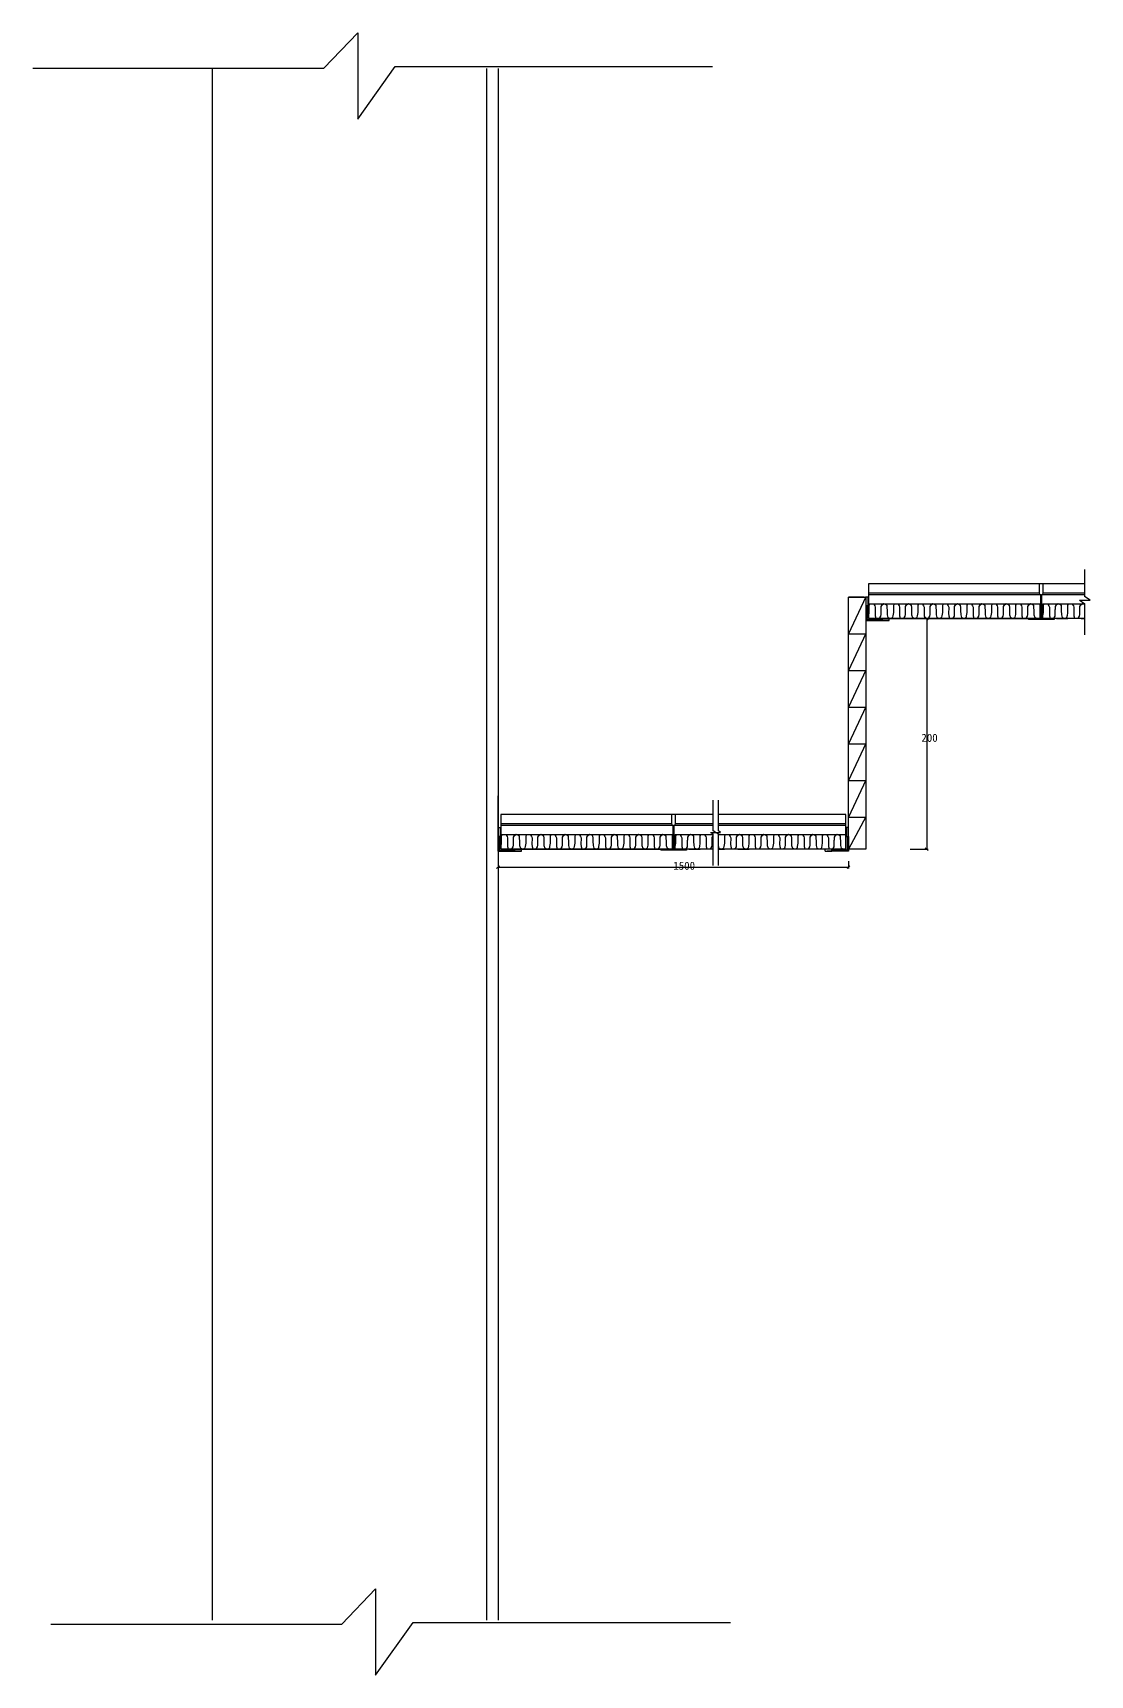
# Model space of a CAD drawing. Header units: metres. Extents: x 2161 to 8647, y 1356 to 2951.
# Drawn here: x 4078 to 5003, y 1514 to 2951 of the extents above; entities that cross this region are included whole.
import ezdxf

# ---------------------------------------------------------------- set-up
doc = ezdxf.new("R2010")
doc.units = ezdxf.units.M

# ---------------------------------------------------------------- blocks, each defined once
blk = doc.blocks.new('_ArchTick')
at = {"color": 0, "linetype": 'ByBlock'}
blk.add_lwpolyline([(-0.5, -0.5), (0.5, 0.5)], dxfattribs=at)

msp = doc.modelspace()

# ---------------------------------------------------------------- linework, layer by layer
for p, q in [((4333.05, 2919.81), (4362.62, 2950.59)), ((4362.62, 2950.59), (4362.62, 2875.09)), ((4078.47, 2919.81), (4333.05, 2919.81)), ((4235.41, 2919.49), (4235.41, 1562.12)), ((4362.62, 2875.09), (4395.47, 2921.05)), ((4395.47, 2921.05), (4673.04, 2921.05)), ((4475.41, 2919.49), (4475.41, 1562.12)), ((4485.41, 2919.49), (4485.41, 1562.12)), ((4998.45, 2481.23), (4998.45, 2457.6)), ((4807.02, 2457.11), (4792.02, 2424.95)), ((4792.02, 2236.84), (4792.02, 2457.02)), ((4805.72, 2457.02), (4792.02, 2457.02)), ((4792.02, 2457.02), (4807.02, 2457.02)), ((4807.02, 2457.11), (4808.79, 2457.11)), ((4807.02, 2457.02), (4807.02, 2236.55)), ((4808.79, 2457.11), (4808.79, 2449.43)), ((4998.45, 2468.55), (4809.58, 2468.55)), ((4809.58, 2468.55), (4809.58, 2438.32)), ((4958.88, 2460.35), (4809.58, 2460.35)), ((4809.58, 2459.28), (4959.98, 2459.28)), ((4958.88, 2468.55), (4958.88, 2460.22)), ((4958.88, 2460.22), (4960.63, 2458.68)), ((4960.32, 2438.32), (4960.32, 2458.95)), ((4960.63, 2458.68), (4962.37, 2460.23)), ((4960.98, 2438.32), (4960.98, 2458.99)), ((4961.35, 2459.28), (4998.45, 2459.28)), ((4962.37, 2460.23), (4962.37, 2468.55)), ((4998.45, 2460.35), (4962.37, 2460.35)), ((5003.37, 2454.43), (4998.45, 2457.6)), ((4808.79, 2449.43), (4807.02, 2449.43)), ((4807.91, 2449.43), (4807.91, 2437.37)), ((4809.66, 2440.64), (4810.17, 2443.43)), ((4810.17, 2450.05), (4810.89, 2451.09)), ((4810.17, 2443.43), (4810.17, 2450.05)), ((4810.89, 2451.09), (4812.51, 2451.15)), ((4812.51, 2451.15), (4814, 2450.89)), ((4814, 2450.89), (4814.91, 2449.46)), ((4814.91, 2449.46), (4815.37, 2448.1)), ((4815.37, 2446.29), (4815.3, 2444.47)), ((4815.3, 2444.47), (4815.3, 2442.59)), ((4815.3, 2442.59), (4815.37, 2440.58)), ((4815.37, 2448.1), (4815.37, 2446.29)), ((4820.5, 2445.77), (4820.56, 2446.87)), ((4820.5, 2444.08), (4820.5, 2445.77)), ((4820.5, 2443.11), (4820.5, 2444.08)), ((4820.5, 2441.68), (4820.5, 2443.11)), ((4820.56, 2448.88), (4821.4, 2450.24)), ((4820.56, 2448.23), (4820.56, 2448.88)), ((4820.56, 2446.87), (4820.56, 2448.23)), ((4821.4, 2450.24), (4822.25, 2450.96)), ((4822.25, 2450.96), (4822.96, 2451.28)), ((4822.96, 2451.28), (4824.07, 2451.09)), ((4824.07, 2451.09), (4825.49, 2450.05)), ((4825.49, 2450.05), (4825.62, 2447.78)), ((4825.62, 2447.78), (4825.75, 2445.25)), ((4825.75, 2445.25), (4825.82, 2441.42)), ((4831.02, 2440.64), (4831.54, 2443.43)), ((4831.54, 2450.05), (4832.26, 2451.09)), ((4831.54, 2443.43), (4831.54, 2450.05)), ((4832.26, 2451.09), (4833.88, 2451.15)), ((4833.88, 2451.15), (4835.37, 2450.89)), ((4835.37, 2450.89), (4836.28, 2449.46)), ((4836.28, 2449.46), (4836.73, 2448.1)), ((4836.73, 2446.29), (4836.67, 2444.47)), ((4836.67, 2444.47), (4836.67, 2442.59)), ((4836.67, 2442.59), (4836.73, 2440.58)), ((4836.73, 2448.1), (4836.73, 2446.29)), ((4841.86, 2445.77), (4841.93, 2446.87)), ((4841.86, 2444.08), (4841.86, 2445.77)), ((4841.86, 2443.11), (4841.86, 2444.08)), ((4841.86, 2441.68), (4841.86, 2443.11)), ((4841.93, 2448.88), (4842.77, 2450.24)), ((4841.93, 2448.23), (4841.93, 2448.88)), ((4841.93, 2446.87), (4841.93, 2448.23)), ((4842.77, 2450.24), (4843.62, 2450.96)), ((4843.62, 2450.96), (4844.33, 2451.28)), ((4844.33, 2451.28), (4845.43, 2451.09)), ((4845.43, 2451.09), (4846.86, 2450.05)), ((4846.86, 2450.05), (4846.99, 2447.78)), ((4846.99, 2447.78), (4847.12, 2445.25)), ((4847.12, 2445.25), (4847.19, 2441.42)), ((4852.45, 2440.64), (4852.97, 2443.43)), ((4852.97, 2450.05), (4853.68, 2451.09)), ((4852.97, 2443.43), (4852.97, 2450.05)), ((4853.68, 2451.09), (4855.3, 2451.15)), ((4855.3, 2451.15), (4856.8, 2450.89)), ((4856.8, 2450.89), (4857.7, 2449.46)), ((4857.7, 2449.46), (4858.16, 2448.1)), ((4858.16, 2446.29), (4858.09, 2444.47)), ((4858.09, 2444.47), (4858.09, 2442.59)), ((4858.09, 2442.59), (4858.16, 2440.58)), ((4858.16, 2448.1), (4858.16, 2446.29)), ((4863.29, 2445.77), (4863.35, 2446.87)), ((4863.29, 2444.08), (4863.29, 2445.77)), ((4863.29, 2443.11), (4863.29, 2444.08)), ((4863.29, 2441.68), (4863.29, 2443.11)), ((4863.35, 2448.88), (4864.2, 2450.24)), ((4863.35, 2448.23), (4863.35, 2448.88)), ((4863.35, 2446.87), (4863.35, 2448.23)), ((4864.2, 2450.24), (4865.04, 2450.96)), ((4865.04, 2450.96), (4865.75, 2451.28)), ((4865.75, 2451.28), (4866.86, 2451.09)), ((4866.86, 2451.09), (4868.29, 2450.05)), ((4868.29, 2450.05), (4868.42, 2447.78)), ((4868.42, 2447.78), (4868.55, 2445.25)), ((4868.55, 2445.25), (4868.61, 2441.42)), ((4873.93, 2440.64), (4874.45, 2443.43)), ((4874.45, 2450.05), (4875.17, 2451.09)), ((4874.45, 2443.43), (4874.45, 2450.05)), ((4875.17, 2451.09), (4876.79, 2451.15)), ((4876.79, 2451.15), (4878.28, 2450.89)), ((4878.28, 2450.89), (4879.19, 2449.46)), ((4879.19, 2449.46), (4879.65, 2448.1)), ((4879.65, 2446.29), (4879.58, 2444.47)), ((4879.58, 2444.47), (4879.58, 2442.59)), ((4879.58, 2442.59), (4879.65, 2440.58)), ((4879.65, 2448.1), (4879.65, 2446.29)), ((4884.77, 2445.77), (4884.84, 2446.87)), ((4884.77, 2444.08), (4884.77, 2445.77)), ((4884.77, 2443.11), (4884.77, 2444.08)), ((4884.77, 2441.68), (4884.77, 2443.11)), ((4884.84, 2448.88), (4885.68, 2450.24)), ((4884.84, 2448.23), (4884.84, 2448.88)), ((4884.84, 2446.87), (4884.84, 2448.23)), ((4885.68, 2450.24), (4886.53, 2450.96)), ((4886.53, 2450.96), (4887.24, 2451.28)), ((4887.24, 2451.28), (4888.34, 2451.09)), ((4888.34, 2451.09), (4889.77, 2450.05)), ((4889.77, 2450.05), (4889.9, 2447.78)), ((4889.9, 2447.78), (4890.03, 2445.25)), ((4890.03, 2445.25), (4890.1, 2441.42)), ((4895.3, 2440.64), (4895.82, 2443.43)), ((4895.82, 2450.05), (4896.53, 2451.09)), ((4895.82, 2443.43), (4895.82, 2450.05)), ((4896.53, 2451.09), (4898.16, 2451.15)), ((4898.16, 2451.15), (4899.65, 2450.89)), ((4899.65, 2450.89), (4900.56, 2449.46)), ((4900.56, 2449.46), (4901.01, 2448.1)), ((4901.01, 2446.29), (4900.95, 2444.47)), ((4900.95, 2444.47), (4900.95, 2442.59)), ((4900.95, 2442.59), (4901.01, 2440.58)), ((4901.01, 2448.1), (4901.01, 2446.29)), ((4906.14, 2445.77), (4906.21, 2446.87)), ((4906.14, 2444.08), (4906.14, 2445.77)), ((4906.14, 2443.11), (4906.14, 2444.08)), ((4906.14, 2441.68), (4906.14, 2443.11)), ((4906.21, 2448.88), (4907.05, 2450.24)), ((4906.21, 2448.23), (4906.21, 2448.88)), ((4906.21, 2446.87), (4906.21, 2448.23)), ((4907.05, 2450.24), (4907.89, 2450.96)), ((4907.89, 2450.96), (4908.61, 2451.28)), ((4908.61, 2451.28), (4909.71, 2451.09)), ((4909.71, 2451.09), (4911.14, 2450.05)), ((4911.14, 2450.05), (4911.27, 2447.78)), ((4911.27, 2447.78), (4911.4, 2445.25)), ((4911.4, 2445.25), (4911.46, 2441.42)), ((4916.73, 2440.64), (4917.24, 2443.43)), ((4917.24, 2450.05), (4917.96, 2451.09)), ((4917.24, 2443.43), (4917.24, 2450.05)), ((4917.96, 2451.09), (4919.58, 2451.15)), ((4919.58, 2451.15), (4921.07, 2450.89)), ((4921.07, 2450.89), (4921.98, 2449.46)), ((4921.98, 2449.46), (4922.44, 2448.1)), ((4922.44, 2446.29), (4922.37, 2444.47)), ((4922.37, 2444.47), (4922.37, 2442.59)), ((4922.37, 2442.59), (4922.44, 2440.58)), ((4922.44, 2448.1), (4922.44, 2446.29)), ((4927.57, 2445.77), (4927.63, 2446.87)), ((4927.57, 2444.08), (4927.57, 2445.77)), ((4927.57, 2443.11), (4927.57, 2444.08)), ((4927.57, 2441.68), (4927.57, 2443.11)), ((4927.63, 2448.88), (4928.47, 2450.24)), ((4927.63, 2448.23), (4927.63, 2448.88)), ((4927.63, 2446.87), (4927.63, 2448.23)), ((4928.47, 2450.24), (4929.32, 2450.96)), ((4929.32, 2450.96), (4930.03, 2451.28)), ((4930.03, 2451.28), (4931.14, 2451.09)), ((4931.14, 2451.09), (4932.56, 2450.05)), ((4932.56, 2450.05), (4932.69, 2447.78)), ((4932.69, 2447.78), (4932.82, 2445.25)), ((4932.82, 2445.25), (4932.89, 2441.42)), ((4938.26, 2441.88), (4938.48, 2443.43)), ((4938.48, 2450.05), (4939.19, 2451.09)), ((4938.48, 2443.43), (4938.48, 2450.05)), ((4939.19, 2451.09), (4940.82, 2451.15)), ((4940.82, 2451.15), (4942.31, 2450.89)), ((4942.31, 2450.89), (4943.22, 2449.46)), ((4943.22, 2449.46), (4943.67, 2448.1)), ((4943.67, 2446.29), (4943.61, 2444.47)), ((4943.61, 2444.47), (4943.61, 2442.59)), ((4943.61, 2442.59), (4943.67, 2440.58)), ((4943.67, 2448.1), (4943.67, 2446.29)), ((4948.8, 2445.77), (4948.87, 2446.87)), ((4948.8, 2444.08), (4948.8, 2445.77)), ((4948.8, 2443.11), (4948.8, 2444.08)), ((4948.8, 2441.68), (4948.8, 2443.11)), ((4948.87, 2448.88), (4949.71, 2450.24)), ((4948.87, 2448.23), (4948.87, 2448.88)), ((4948.87, 2446.87), (4948.87, 2448.23)), ((4949.71, 2450.24), (4950.55, 2450.96)), ((4950.55, 2450.96), (4951.27, 2451.28)), ((4951.27, 2451.28), (4952.37, 2451.09)), ((4952.37, 2451.09), (4953.8, 2450.05)), ((4953.8, 2450.05), (4953.93, 2447.78)), ((4953.93, 2447.78), (4954.06, 2445.25)), ((4954.06, 2445.25), (4954.12, 2441.42)), ((4962.05, 2440.64), (4962.57, 2443.43)), ((4962.57, 2450.05), (4963.28, 2451.09)), ((4962.57, 2443.43), (4962.57, 2450.05)), ((4963.28, 2451.09), (4964.9, 2451.15)), ((4964.9, 2451.15), (4966.4, 2450.89)), ((4966.4, 2450.89), (4967.31, 2449.46)), ((4967.31, 2449.46), (4967.76, 2448.1)), ((4967.76, 2446.29), (4967.69, 2444.47)), ((4967.69, 2444.47), (4967.69, 2442.59)), ((4967.69, 2442.59), (4967.76, 2440.58)), ((4967.76, 2448.1), (4967.76, 2446.29)), ((4972.89, 2445.77), (4972.95, 2446.87)), ((4972.89, 2444.08), (4972.89, 2445.77)), ((4972.89, 2443.11), (4972.89, 2444.08)), ((4972.89, 2441.68), (4972.89, 2443.11)), ((4972.95, 2448.88), (4973.8, 2450.24)), ((4972.95, 2448.23), (4972.95, 2448.88)), ((4972.95, 2446.87), (4972.95, 2448.23)), ((4973.8, 2450.24), (4974.64, 2450.96)), ((4974.64, 2450.96), (4975.35, 2451.28)), ((4975.35, 2451.28), (4976.46, 2451.09)), ((4976.46, 2451.09), (4977.89, 2450.05)), ((4977.89, 2450.05), (4978.02, 2447.78)), ((4978.02, 2447.78), (4978.15, 2445.25)), ((4978.15, 2445.25), (4978.21, 2441.42)), ((4983.41, 2440.64), (4983.93, 2443.43)), ((4983.93, 2450.05), (4984.65, 2451.09)), ((4983.93, 2443.43), (4983.93, 2450.05)), ((4984.65, 2451.09), (4986.27, 2451.15)), ((4986.27, 2451.15), (4987.76, 2450.89)), ((4987.76, 2450.89), (4988.67, 2449.46)), ((4988.67, 2449.46), (4989.13, 2448.1)), ((4989.13, 2446.29), (4989.06, 2444.47)), ((4989.06, 2444.47), (4989.06, 2442.59)), ((4989.06, 2442.59), (4989.13, 2440.58)), ((4989.13, 2448.1), (4989.13, 2446.29)), ((4993.98, 2454.43), (5003.37, 2454.43)), ((4993.98, 2454.43), (4998.45, 2451.4)), ((4994.26, 2445.77), (4994.32, 2446.87)), ((4994.26, 2444.08), (4994.26, 2445.77)), ((4994.26, 2443.11), (4994.26, 2444.08)), ((4994.26, 2441.68), (4994.26, 2443.11)), ((4994.32, 2448.88), (4995.16, 2450.24)), ((4994.32, 2448.23), (4994.32, 2448.88)), ((4994.32, 2446.87), (4994.32, 2448.23)), ((4995.16, 2450.24), (4996.01, 2450.96)), ((4996.01, 2450.96), (4996.72, 2451.28)), ((4996.72, 2451.28), (4997.83, 2451.09)), ((4997.83, 2451.09), (4998.45, 2450.63)), ((4998.45, 2451.4), (4998.45, 2423.92)), ((4815.28, 2436.55), (4807.02, 2436.55)), ((4807.02, 2436.55), (4822.57, 2436.55)), ((4807.02, 2436.55), (4827.59, 2436.55)), ((4807.91, 2437.37), (4821.67, 2437.37)), ((4809.58, 2438.32), (4960.32, 2438.32)), ((4815.37, 2440.58), (4815.95, 2438.7)), ((4815.95, 2438.7), (4817.44, 2438.7)), ((4817.44, 2438.7), (4818.81, 2438.7)), ((4818.81, 2438.7), (4819.72, 2439.35)), ((4819.72, 2439.35), (4820.3, 2440.32)), ((4820.3, 2440.32), (4820.5, 2441.68)), ((4821.67, 2436.55), (4821.67, 2438.32)), ((4821.67, 2438.32), (4831.37, 2438.32)), ((4827.59, 2436.55), (4821.67, 2436.55)), ((4822.57, 2436.55), (4822.57, 2436.55)), ((4822.57, 2436.55), (4825.86, 2436.55)), ((4825.82, 2441.42), (4826.53, 2439.22)), ((4826.53, 2439.22), (4827.64, 2438.83)), ((4827.59, 2436.55), (4827.59, 2438.32)), ((4827.64, 2438.83), (4829.52, 2438.63)), ((4829.52, 2438.63), (4830.82, 2439.35)), ((4830.82, 2439.35), (4831.01, 2440.61)), ((4831.37, 2438.32), (4831.37, 2438.32)), ((4836.73, 2440.58), (4837.32, 2438.7)), ((4837.32, 2438.7), (4838.81, 2438.7)), ((4838.81, 2438.7), (4840.18, 2438.7)), ((4840.18, 2438.7), (4841.08, 2439.35)), ((4841.08, 2439.35), (4841.67, 2440.32)), ((4841.67, 2440.32), (4841.86, 2441.68)), ((4843.03, 2438.32), (4852.74, 2438.32)), ((4847.19, 2441.42), (4847.9, 2439.22)), ((4847.9, 2439.22), (4849, 2438.83)), ((4849, 2438.83), (4850.89, 2438.63)), ((4850.89, 2438.63), (4852.18, 2439.35)), ((4852.18, 2439.35), (4852.44, 2440.63)), ((4855.74, 2438.32), (4861.67, 2438.32)), ((4858.16, 2440.58), (4858.74, 2438.7)), ((4858.74, 2438.7), (4860.24, 2438.7)), ((4864.13, 2438.32), (4859.17, 2438.32)), ((4860.24, 2438.7), (4861.6, 2438.7)), ((4860.42, 2438.32), (4860.42, 2236.55)), ((4861.6, 2438.7), (4862.51, 2439.35)), ((4862.51, 2439.35), (4863.09, 2440.32)), ((4863.09, 2440.32), (4863.29, 2441.68)), ((4864.46, 2438.32), (4874.16, 2438.32)), ((4868.61, 2441.42), (4869.32, 2439.22)), ((4869.32, 2439.22), (4870.43, 2438.83)), ((4870.43, 2438.83), (4872.31, 2438.63)), ((4872.31, 2438.63), (4873.61, 2439.35)), ((4873.61, 2439.35), (4873.92, 2440.68)), ((4879.65, 2440.58), (4880.23, 2438.7)), ((4880.23, 2438.7), (4881.72, 2438.7)), ((4881.72, 2438.7), (4883.09, 2438.7)), ((4883.09, 2438.7), (4884, 2439.35)), ((4884, 2439.35), (4884.58, 2440.32)), ((4884.58, 2440.32), (4884.77, 2441.68)), ((4890.1, 2441.42), (4890.81, 2439.22)), ((4890.81, 2439.22), (4891.92, 2438.83)), ((4891.92, 2438.83), (4893.8, 2438.63)), ((4893.8, 2438.63), (4895.1, 2439.35)), ((4895.1, 2439.35), (4895.29, 2440.61)), ((4901.01, 2440.58), (4901.6, 2438.7)), ((4901.6, 2438.7), (4903.09, 2438.7)), ((4903.09, 2438.7), (4904.45, 2438.7)), ((4904.45, 2438.7), (4905.36, 2439.35)), ((4905.36, 2439.35), (4905.95, 2440.32)), ((4905.95, 2440.32), (4906.14, 2441.68)), ((4911.46, 2441.42), (4912.18, 2439.22)), ((4912.18, 2439.22), (4913.28, 2438.83)), ((4913.28, 2438.83), (4915.16, 2438.63)), ((4915.16, 2438.63), (4916.46, 2439.35)), ((4916.46, 2439.35), (4916.72, 2440.63)), ((4922.44, 2440.58), (4923.02, 2438.7)), ((4923.02, 2438.7), (4924.51, 2438.7)), ((4924.51, 2438.7), (4925.88, 2438.7)), ((4925.88, 2438.7), (4926.79, 2439.35)), ((4926.79, 2439.35), (4927.37, 2440.32)), ((4927.37, 2440.32), (4927.57, 2441.68)), ((4932.89, 2441.42), (4933.6, 2439.22)), ((4933.6, 2439.22), (4934.71, 2438.83)), ((4934.71, 2438.83), (4936.59, 2438.63)), ((4936.59, 2438.63), (4937.89, 2439.35)), ((4937.89, 2439.35), (4938.28, 2441.87)), ((4943.67, 2440.58), (4944.26, 2438.7)), ((4944.26, 2438.7), (4945.75, 2438.7)), ((4945.75, 2438.7), (4947.11, 2438.7)), ((4947.11, 2438.7), (4948.02, 2439.35)), ((4948.02, 2439.35), (4948.61, 2440.32)), ((4948.61, 2440.32), (4948.8, 2441.68)), ((4949.43, 2438.32), (4949.43, 2437.43)), ((4971.87, 2437.43), (4949.43, 2437.43)), ((4950.13, 2438.32), (4960.32, 2438.32)), ((4954.12, 2441.42), (4954.84, 2439.22)), ((4954.84, 2439.22), (4955.94, 2438.83)), ((4955.94, 2438.83), (4958.55, 2438.63)), ((4960.32, 2438.32), (4960.98, 2438.32)), ((4967.76, 2440.58), (4968.34, 2438.7)), ((4968.34, 2438.7), (4969.84, 2438.7)), ((4969.84, 2438.7), (4971.2, 2438.7)), ((4971.2, 2438.7), (4972.11, 2439.35)), ((4971.87, 2438.32), (4971.87, 2437.43)), ((4972.11, 2439.35), (4972.69, 2440.32)), ((4972.69, 2440.32), (4972.89, 2441.68)), ((4974.06, 2438.32), (4983.77, 2438.32)), ((4978.21, 2441.42), (4978.93, 2439.22)), ((4978.93, 2439.22), (4980.03, 2438.83)), ((4980.03, 2438.83), (4981.91, 2438.63)), ((4981.91, 2438.63), (4983.21, 2439.35)), ((4983.21, 2439.35), (4983.4, 2440.61)), ((4989.13, 2440.58), (4989.71, 2438.7)), ((4989.71, 2438.7), (4991.2, 2438.7)), ((4991.2, 2438.7), (4992.57, 2438.7)), ((4992.57, 2438.7), (4993.48, 2439.35)), ((4993.48, 2439.35), (4994.06, 2440.32)), ((4994.06, 2440.32), (4994.26, 2441.68)), ((4995.43, 2438.32), (4998.45, 2438.32)), ((4807.02, 2425.04), (4792.02, 2392.88)), ((4792.02, 2424.95), (4807.02, 2424.95)), ((4792.02, 2392.88), (4807.02, 2392.88)), ((4807.07, 2392.97), (4792.07, 2360.81)), ((4807.02, 2360.9), (4792.02, 2328.74)), ((4792.07, 2360.81), (4807.07, 2360.81)), ((4807.02, 2328.83), (4792.02, 2296.67)), ((4792.02, 2328.74), (4807.02, 2328.74)), ((4792.02, 2296.67), (4807.02, 2296.67)), ((4807.07, 2296.76), (4792.07, 2264.6)), ((4485.41, 2234.78), (4485.41, 2283.19)), ((4673.4, 2279.46), (4673.4, 2252.81)), ((4677.99, 2279.46), (4677.99, 2252.81)), ((4485.41, 2248.56), (4485.41, 2256.78)), ((4485.41, 2234.78), (4485.41, 2256.78)), ((4487.97, 2266.78), (4487.97, 2236.55)), ((4673.4, 2266.78), (4487.97, 2266.78)), ((4637.27, 2258.58), (4487.97, 2258.58)), ((4487.97, 2257.51), (4638.36, 2257.51)), ((4637.27, 2266.78), (4637.27, 2258.45)), ((4637.27, 2258.45), (4639.02, 2256.91)), ((4638.71, 2236.55), (4638.71, 2257.18)), ((4639.02, 2256.91), (4640.75, 2258.46)), ((4639.36, 2236.55), (4639.36, 2257.22)), ((4639.74, 2257.51), (4673.4, 2257.51)), ((4640.75, 2258.46), (4640.75, 2266.78)), ((4673.4, 2258.58), (4640.75, 2258.58)), ((4789.58, 2266.78), (4677.99, 2266.78)), ((4789.58, 2258.58), (4677.99, 2258.58)), ((4677.99, 2257.51), (4789.58, 2257.51)), ((4789.58, 2236.55), (4789.58, 2266.78)), ((4807.02, 2264.69), (4792.02, 2236.55)), ((4792.07, 2264.6), (4807.07, 2264.6)), ((4485.41, 2255.34), (4487.18, 2255.34)), ((4485.41, 2248.56), (4485.41, 2234.78)), ((4487.18, 2247.66), (4485.41, 2247.66)), ((4486.29, 2247.66), (4486.29, 2235.6)), ((4487.18, 2255.34), (4487.18, 2247.66)), ((4488.04, 2238.87), (4488.56, 2241.66)), ((4488.56, 2248.28), (4489.27, 2249.32)), ((4488.56, 2241.66), (4488.56, 2248.28)), ((4489.27, 2249.32), (4490.9, 2249.38)), ((4490.9, 2249.38), (4492.39, 2249.12)), ((4492.39, 2249.12), (4493.3, 2247.69)), ((4493.3, 2247.69), (4493.75, 2246.33)), ((4493.75, 2244.52), (4493.69, 2242.7)), ((4493.69, 2242.7), (4493.69, 2240.82)), ((4493.75, 2246.33), (4493.75, 2244.52)), ((4498.88, 2244), (4498.95, 2245.1)), ((4498.88, 2242.31), (4498.88, 2244)), ((4498.88, 2241.34), (4498.88, 2242.31)), ((4498.88, 2239.91), (4498.88, 2241.34)), ((4498.95, 2247.11), (4499.79, 2248.47)), ((4498.95, 2246.46), (4498.95, 2247.11)), ((4498.95, 2245.1), (4498.95, 2246.46)), ((4499.79, 2248.47), (4500.63, 2249.19)), ((4500.63, 2249.19), (4501.35, 2249.51)), ((4501.35, 2249.51), (4502.45, 2249.32)), ((4502.45, 2249.32), (4503.88, 2248.28)), ((4503.88, 2248.28), (4504.01, 2246.01)), ((4504.01, 2246.01), (4504.14, 2243.48)), ((4504.14, 2243.48), (4504.2, 2239.65)), ((4509.41, 2238.87), (4509.93, 2241.66)), ((4509.93, 2248.28), (4510.64, 2249.32)), ((4509.93, 2241.66), (4509.93, 2248.28)), ((4510.64, 2249.32), (4512.26, 2249.38)), ((4512.26, 2249.38), (4513.76, 2249.12)), ((4513.76, 2249.12), (4514.67, 2247.69)), ((4514.67, 2247.69), (4515.12, 2246.33)), ((4515.12, 2244.52), (4515.05, 2242.7)), ((4515.05, 2242.7), (4515.05, 2240.82)), ((4515.12, 2246.33), (4515.12, 2244.52)), ((4520.25, 2244), (4520.31, 2245.1)), ((4520.25, 2242.31), (4520.25, 2244)), ((4520.25, 2241.34), (4520.25, 2242.31)), ((4520.25, 2239.91), (4520.25, 2241.34)), ((4520.31, 2247.11), (4521.16, 2248.47)), ((4520.31, 2246.46), (4520.31, 2247.11)), ((4520.31, 2245.1), (4520.31, 2246.46)), ((4521.16, 2248.47), (4522, 2249.19)), ((4522, 2249.19), (4522.71, 2249.51)), ((4522.71, 2249.51), (4523.82, 2249.32)), ((4523.82, 2249.32), (4525.25, 2248.28)), ((4525.25, 2248.28), (4525.38, 2246.01)), ((4525.38, 2246.01), (4525.51, 2243.48)), ((4525.51, 2243.48), (4525.57, 2239.65)), ((4530.83, 2238.87), (4531.35, 2241.66)), ((4531.35, 2248.28), (4532.07, 2249.32)), ((4531.35, 2241.66), (4531.35, 2248.28)), ((4532.07, 2249.32), (4533.69, 2249.38)), ((4533.69, 2249.38), (4535.18, 2249.12)), ((4535.18, 2249.12), (4536.09, 2247.69)), ((4536.09, 2247.69), (4536.54, 2246.33)), ((4536.54, 2244.52), (4536.48, 2242.7)), ((4536.48, 2242.7), (4536.48, 2240.82)), ((4536.54, 2246.33), (4536.54, 2244.52)), ((4541.67, 2244), (4541.74, 2245.1)), ((4541.67, 2242.31), (4541.67, 2244)), ((4541.67, 2241.34), (4541.67, 2242.31)), ((4541.67, 2239.91), (4541.67, 2241.34)), ((4541.74, 2247.11), (4542.58, 2248.47)), ((4541.74, 2246.46), (4541.74, 2247.11)), ((4541.74, 2245.1), (4541.74, 2246.46)), ((4542.58, 2248.47), (4543.43, 2249.19)), ((4543.43, 2249.19), (4544.14, 2249.51)), ((4544.14, 2249.51), (4545.24, 2249.32)), ((4545.24, 2249.32), (4546.67, 2248.28)), ((4546.67, 2248.28), (4546.8, 2246.01)), ((4546.8, 2246.01), (4546.93, 2243.48)), ((4546.93, 2243.48), (4547, 2239.65)), ((4552.32, 2238.87), (4552.84, 2241.66)), ((4552.84, 2248.28), (4553.55, 2249.32)), ((4552.84, 2241.66), (4552.84, 2248.28)), ((4553.55, 2249.32), (4555.18, 2249.38)), ((4555.18, 2249.38), (4556.67, 2249.12)), ((4556.67, 2249.12), (4557.58, 2247.69)), ((4557.58, 2247.69), (4558.03, 2246.33)), ((4558.03, 2244.52), (4557.97, 2242.7)), ((4557.97, 2242.7), (4557.97, 2240.82)), ((4558.03, 2246.33), (4558.03, 2244.52)), ((4563.16, 2244), (4563.22, 2245.1)), ((4563.16, 2242.31), (4563.16, 2244)), ((4563.16, 2241.34), (4563.16, 2242.31)), ((4563.16, 2239.91), (4563.16, 2241.34)), ((4563.22, 2247.11), (4564.07, 2248.47)), ((4563.22, 2246.46), (4563.22, 2247.11)), ((4563.22, 2245.1), (4563.22, 2246.46)), ((4564.07, 2248.47), (4564.91, 2249.19)), ((4564.91, 2249.19), (4565.63, 2249.51)), ((4565.63, 2249.51), (4566.73, 2249.32)), ((4566.73, 2249.32), (4568.16, 2248.28)), ((4568.16, 2248.28), (4568.29, 2246.01)), ((4568.29, 2246.01), (4568.42, 2243.48)), ((4568.42, 2243.48), (4568.48, 2239.65)), ((4573.69, 2238.87), (4574.21, 2241.66)), ((4574.21, 2248.28), (4574.92, 2249.32)), ((4574.21, 2241.66), (4574.21, 2248.28)), ((4574.92, 2249.32), (4576.54, 2249.38)), ((4576.54, 2249.38), (4578.04, 2249.12)), ((4578.04, 2249.12), (4578.94, 2247.69)), ((4578.94, 2247.69), (4579.4, 2246.33)), ((4579.4, 2244.52), (4579.33, 2242.7)), ((4579.33, 2242.7), (4579.33, 2240.82)), ((4579.4, 2246.33), (4579.4, 2244.52)), ((4584.53, 2244), (4584.59, 2245.1)), ((4584.53, 2242.31), (4584.53, 2244)), ((4584.53, 2241.34), (4584.53, 2242.31)), ((4584.53, 2239.91), (4584.53, 2241.34)), ((4584.59, 2247.11), (4585.44, 2248.47)), ((4584.59, 2246.46), (4584.59, 2247.11)), ((4584.59, 2245.1), (4584.59, 2246.46)), ((4585.44, 2248.47), (4586.28, 2249.19)), ((4586.28, 2249.19), (4586.99, 2249.51)), ((4586.99, 2249.51), (4588.1, 2249.32)), ((4588.1, 2249.32), (4589.53, 2248.28)), ((4589.53, 2248.28), (4589.66, 2246.01)), ((4589.66, 2246.01), (4589.78, 2243.48)), ((4589.78, 2243.48), (4589.85, 2239.65)), ((4595.11, 2238.87), (4595.63, 2241.66)), ((4595.63, 2248.28), (4596.34, 2249.32)), ((4595.63, 2241.66), (4595.63, 2248.28)), ((4596.34, 2249.32), (4597.97, 2249.38)), ((4597.97, 2249.38), (4599.46, 2249.12)), ((4599.46, 2249.12), (4600.37, 2247.69)), ((4600.37, 2247.69), (4600.82, 2246.33)), ((4600.82, 2244.52), (4600.76, 2242.7)), ((4600.76, 2242.7), (4600.76, 2240.82)), ((4600.82, 2246.33), (4600.82, 2244.52)), ((4605.95, 2244), (4606.02, 2245.1)), ((4605.95, 2242.31), (4605.95, 2244)), ((4605.95, 2241.34), (4605.95, 2242.31)), ((4605.95, 2239.91), (4605.95, 2241.34)), ((4606.02, 2247.11), (4606.86, 2248.47)), ((4606.02, 2246.46), (4606.02, 2247.11)), ((4606.02, 2245.1), (4606.02, 2246.46)), ((4606.86, 2248.47), (4607.7, 2249.19)), ((4607.7, 2249.19), (4608.42, 2249.51)), ((4608.42, 2249.51), (4609.52, 2249.32)), ((4609.52, 2249.32), (4610.95, 2248.28)), ((4610.95, 2248.28), (4611.08, 2246.01)), ((4611.08, 2246.01), (4611.21, 2243.48)), ((4611.21, 2243.48), (4611.27, 2239.65)), ((4616.64, 2240.11), (4616.86, 2241.66)), ((4616.86, 2248.28), (4617.58, 2249.32)), ((4616.86, 2241.66), (4616.86, 2248.28)), ((4617.58, 2249.32), (4619.2, 2249.38)), ((4619.2, 2249.38), (4620.69, 2249.12)), ((4620.69, 2249.12), (4621.6, 2247.69)), ((4621.6, 2247.69), (4622.06, 2246.33)), ((4622.06, 2244.52), (4621.99, 2242.7)), ((4621.99, 2242.7), (4621.99, 2240.82)), ((4622.06, 2246.33), (4622.06, 2244.52)), ((4627.19, 2244), (4627.25, 2245.1)), ((4627.19, 2242.31), (4627.19, 2244)), ((4627.19, 2241.34), (4627.19, 2242.31)), ((4627.19, 2239.91), (4627.19, 2241.34)), ((4627.25, 2247.11), (4628.09, 2248.47)), ((4627.25, 2246.46), (4627.25, 2247.11)), ((4627.25, 2245.1), (4627.25, 2246.46)), ((4628.09, 2248.47), (4628.94, 2249.19)), ((4628.94, 2249.19), (4629.65, 2249.51)), ((4629.65, 2249.51), (4630.76, 2249.32)), ((4630.76, 2249.32), (4632.18, 2248.28)), ((4632.18, 2248.28), (4632.31, 2246.01)), ((4632.31, 2246.01), (4632.44, 2243.48)), ((4632.44, 2243.48), (4632.51, 2239.65)), ((4640.43, 2238.87), (4640.95, 2241.66)), ((4640.95, 2248.28), (4641.67, 2249.32)), ((4640.95, 2241.66), (4640.95, 2248.28)), ((4641.67, 2249.32), (4643.29, 2249.38)), ((4643.29, 2249.38), (4644.78, 2249.12)), ((4644.78, 2249.12), (4645.69, 2247.69)), ((4645.69, 2247.69), (4646.14, 2246.33)), ((4646.14, 2244.52), (4646.08, 2242.7)), ((4646.08, 2242.7), (4646.08, 2240.82)), ((4646.14, 2246.33), (4646.14, 2244.52)), ((4651.27, 2244), (4651.34, 2245.1)), ((4651.27, 2242.31), (4651.27, 2244)), ((4651.27, 2241.34), (4651.27, 2242.31)), ((4651.27, 2239.91), (4651.27, 2241.34)), ((4651.34, 2247.11), (4652.18, 2248.47)), ((4651.34, 2246.46), (4651.34, 2247.11)), ((4651.34, 2245.1), (4651.34, 2246.46)), ((4652.18, 2248.47), (4653.03, 2249.19)), ((4653.03, 2249.19), (4653.74, 2249.51)), ((4653.74, 2249.51), (4654.84, 2249.32)), ((4654.84, 2249.32), (4656.27, 2248.28)), ((4656.27, 2248.28), (4656.4, 2246.01)), ((4656.4, 2246.01), (4656.53, 2243.48)), ((4656.53, 2243.48), (4656.6, 2239.65)), ((4661.8, 2238.87), (4662.32, 2241.66)), ((4662.32, 2248.28), (4663.03, 2249.32)), ((4662.32, 2241.66), (4662.32, 2248.28)), ((4663.03, 2249.32), (4664.66, 2249.38)), ((4664.66, 2249.38), (4666.15, 2249.12)), ((4666.15, 2249.12), (4667.06, 2247.69)), ((4667.06, 2247.69), (4667.51, 2246.33)), ((4667.51, 2244.52), (4667.45, 2242.7)), ((4667.45, 2242.7), (4667.45, 2240.82)), ((4667.51, 2246.33), (4667.51, 2244.52)), ((4671.24, 2251.18), (4675.51, 2251.18)), ((4671.24, 2251.18), (4673.4, 2249.79)), ((4672.64, 2244), (4672.71, 2245.1)), ((4672.64, 2242.31), (4672.64, 2244)), ((4672.64, 2241.34), (4672.64, 2242.31)), ((4672.64, 2239.91), (4672.64, 2241.34)), ((4672.71, 2247.11), (4673.4, 2248.24)), ((4672.71, 2246.46), (4672.71, 2247.11)), ((4672.71, 2245.1), (4672.71, 2246.46)), ((4675.51, 2251.18), (4673.4, 2252.81)), ((4673.4, 2249.79), (4673.4, 2222.15)), ((4675.82, 2251.18), (4680.09, 2251.18)), ((4675.82, 2251.18), (4677.99, 2249.79)), ((4680.09, 2251.18), (4677.99, 2252.81)), ((4677.99, 2249.79), (4677.99, 2222.15)), ((4683.22, 2238.87), (4683.74, 2241.66)), ((4683.74, 2248.28), (4684.46, 2249.32)), ((4683.74, 2241.66), (4683.74, 2248.28)), ((4684.46, 2249.32), (4686.08, 2249.38)), ((4686.08, 2249.38), (4687.57, 2249.12)), ((4687.57, 2249.12), (4688.48, 2247.69)), ((4688.48, 2247.69), (4688.94, 2246.33)), ((4688.94, 2244.52), (4688.87, 2242.7)), ((4688.87, 2242.7), (4688.87, 2240.82)), ((4688.94, 2246.33), (4688.94, 2244.52)), ((4694.06, 2244), (4694.13, 2245.1)), ((4694.06, 2242.31), (4694.06, 2244)), ((4694.06, 2241.34), (4694.06, 2242.31)), ((4694.06, 2239.91), (4694.06, 2241.34)), ((4694.13, 2247.11), (4694.97, 2248.47)), ((4694.13, 2246.46), (4694.13, 2247.11)), ((4694.13, 2245.1), (4694.13, 2246.46)), ((4694.97, 2248.47), (4695.82, 2249.19)), ((4695.82, 2249.19), (4696.53, 2249.51)), ((4696.53, 2249.51), (4697.63, 2249.32)), ((4697.63, 2249.32), (4699.06, 2248.28)), ((4699.06, 2248.28), (4699.19, 2246.01)), ((4699.19, 2246.01), (4699.32, 2243.48)), ((4699.32, 2243.48), (4699.39, 2239.65)), ((4704.71, 2238.87), (4705.23, 2241.66)), ((4705.23, 2248.28), (4705.94, 2249.32)), ((4705.23, 2241.66), (4705.23, 2248.28)), ((4705.94, 2249.32), (4707.57, 2249.38)), ((4707.57, 2249.38), (4709.06, 2249.12)), ((4709.06, 2249.12), (4709.97, 2247.69)), ((4709.97, 2247.69), (4710.42, 2246.33)), ((4710.42, 2244.52), (4710.36, 2242.7)), ((4710.36, 2242.7), (4710.36, 2240.82)), ((4710.42, 2246.33), (4710.42, 2244.52)), ((4715.55, 2244), (4715.62, 2245.1)), ((4715.55, 2242.31), (4715.55, 2244)), ((4715.55, 2241.34), (4715.55, 2242.31)), ((4715.55, 2239.91), (4715.55, 2241.34)), ((4715.62, 2247.11), (4716.46, 2248.47)), ((4715.62, 2246.46), (4715.62, 2247.11)), ((4715.62, 2245.1), (4715.62, 2246.46)), ((4716.46, 2248.47), (4717.3, 2249.19)), ((4717.3, 2249.19), (4718.02, 2249.51)), ((4718.02, 2249.51), (4719.12, 2249.32)), ((4719.12, 2249.32), (4720.55, 2248.28)), ((4720.55, 2248.28), (4720.68, 2246.01)), ((4720.68, 2246.01), (4720.81, 2243.48)), ((4720.81, 2243.48), (4720.87, 2239.65)), ((4726.08, 2238.87), (4726.6, 2241.66)), ((4726.6, 2248.28), (4727.31, 2249.32)), ((4726.6, 2241.66), (4726.6, 2248.28)), ((4727.31, 2249.32), (4728.93, 2249.38)), ((4728.93, 2249.38), (4730.43, 2249.12)), ((4730.43, 2249.12), (4731.34, 2247.69)), ((4731.34, 2247.69), (4731.79, 2246.33)), ((4731.79, 2244.52), (4731.73, 2242.7)), ((4731.73, 2242.7), (4731.73, 2240.82)), ((4731.79, 2246.33), (4731.79, 2244.52)), ((4736.92, 2244), (4736.98, 2245.1)), ((4736.92, 2242.31), (4736.92, 2244)), ((4736.92, 2241.34), (4736.92, 2242.31)), ((4736.92, 2239.91), (4736.92, 2241.34)), ((4736.98, 2247.11), (4737.83, 2248.47)), ((4736.98, 2246.46), (4736.98, 2247.11)), ((4736.98, 2245.1), (4736.98, 2246.46)), ((4737.83, 2248.47), (4738.67, 2249.19)), ((4738.67, 2249.19), (4739.39, 2249.51)), ((4739.39, 2249.51), (4740.49, 2249.32)), ((4740.49, 2249.32), (4741.92, 2248.28)), ((4741.92, 2248.28), (4742.05, 2246.01)), ((4742.05, 2246.01), (4742.18, 2243.48)), ((4742.18, 2243.48), (4742.24, 2239.65)), ((4747.5, 2238.87), (4748.02, 2241.66)), ((4748.02, 2248.28), (4748.74, 2249.32)), ((4748.02, 2241.66), (4748.02, 2248.28)), ((4748.74, 2249.32), (4750.36, 2249.38)), ((4750.36, 2249.38), (4751.85, 2249.12)), ((4751.85, 2249.12), (4752.76, 2247.69)), ((4752.76, 2247.69), (4753.21, 2246.33)), ((4753.21, 2244.52), (4753.15, 2242.7)), ((4753.15, 2242.7), (4753.15, 2240.82)), ((4753.21, 2246.33), (4753.21, 2244.52)), ((4758.34, 2244), (4758.41, 2245.1)), ((4758.34, 2242.31), (4758.34, 2244)), ((4758.34, 2241.34), (4758.34, 2242.31)), ((4758.34, 2239.91), (4758.34, 2241.34)), ((4758.41, 2247.11), (4759.25, 2248.47)), ((4758.41, 2246.46), (4758.41, 2247.11)), ((4758.41, 2245.1), (4758.41, 2246.46)), ((4759.25, 2248.47), (4760.1, 2249.19)), ((4760.1, 2249.19), (4760.81, 2249.51)), ((4760.81, 2249.51), (4761.91, 2249.32)), ((4761.91, 2249.32), (4763.34, 2248.28)), ((4763.34, 2248.28), (4763.47, 2246.01)), ((4763.47, 2246.01), (4763.6, 2243.48)), ((4763.6, 2243.48), (4763.67, 2239.65)), ((4769.03, 2240.11), (4769.26, 2241.66)), ((4769.26, 2248.28), (4769.97, 2249.32)), ((4769.26, 2241.66), (4769.26, 2248.28)), ((4769.97, 2249.32), (4771.59, 2249.38)), ((4771.59, 2249.38), (4773.09, 2249.12)), ((4773.09, 2249.12), (4774, 2247.69)), ((4774, 2247.69), (4774.45, 2246.33)), ((4774.45, 2244.52), (4774.38, 2242.7)), ((4774.38, 2242.7), (4774.38, 2240.82)), ((4774.45, 2246.33), (4774.45, 2244.52)), ((4779.58, 2244), (4779.64, 2245.1)), ((4779.58, 2242.31), (4779.58, 2244)), ((4779.58, 2241.34), (4779.58, 2242.31)), ((4779.58, 2239.91), (4779.58, 2241.34)), ((4779.64, 2247.11), (4780.49, 2248.47)), ((4779.64, 2246.46), (4779.64, 2247.11)), ((4779.64, 2245.1), (4779.64, 2246.46)), ((4780.49, 2248.47), (4781.33, 2249.19)), ((4781.33, 2249.19), (4782.04, 2249.51)), ((4782.04, 2249.51), (4783.15, 2249.32)), ((4783.15, 2249.32), (4784.58, 2248.28)), ((4784.58, 2248.28), (4784.71, 2246.01)), ((4784.71, 2246.01), (4784.84, 2243.48)), ((4784.84, 2243.48), (4784.9, 2239.65)), ((4790.25, 2255.34), (4790.25, 2247.66)), ((4792.02, 2255.34), (4790.25, 2255.34)), ((4790.25, 2247.66), (4792.02, 2247.66)), ((4791.14, 2247.66), (4791.14, 2235.6)), ((4792.02, 2247.66), (4792.02, 2255.34)), ((4792.02, 2247.66), (4792.02, 2234.78)), ((4493.66, 2234.78), (4485.41, 2234.78)), ((4485.41, 2234.78), (4485.41, 2170.52)), ((4485.41, 2234.78), (4500.96, 2234.78)), ((4485.41, 2234.78), (4505.98, 2234.78)), ((4486.29, 2235.6), (4500.05, 2235.6)), ((4487.97, 2236.55), (4638.71, 2236.55)), ((4493.69, 2240.82), (4493.75, 2238.81)), ((4493.75, 2238.81), (4494.34, 2236.93)), ((4494.34, 2236.93), (4495.83, 2236.93)), ((4495.83, 2236.93), (4497.19, 2236.93)), ((4497.19, 2236.93), (4498.1, 2237.57)), ((4498.1, 2237.57), (4498.69, 2238.55)), ((4498.69, 2238.55), (4498.88, 2239.91)), ((4500.05, 2234.78), (4500.05, 2236.55)), ((4500.05, 2236.55), (4509.76, 2236.55)), ((4505.98, 2234.78), (4500.05, 2234.78)), ((4500.96, 2234.78), (4500.96, 2234.78)), ((4500.96, 2234.78), (4504.24, 2234.78)), ((4504.2, 2239.65), (4504.92, 2237.45)), ((4504.92, 2237.45), (4506.02, 2237.06)), ((4505.98, 2234.78), (4505.98, 2236.55)), ((4506.02, 2237.06), (4507.9, 2236.86)), ((4507.9, 2236.86), (4509.2, 2237.57)), ((4509.2, 2237.57), (4509.4, 2238.84)), ((4509.76, 2236.55), (4509.76, 2236.55)), ((4515.05, 2240.82), (4515.12, 2238.81)), ((4515.12, 2238.81), (4515.7, 2236.93)), ((4515.7, 2236.93), (4517.2, 2236.93)), ((4517.2, 2236.93), (4518.56, 2236.93)), ((4518.56, 2236.93), (4519.47, 2237.57)), ((4519.47, 2237.57), (4520.05, 2238.55)), ((4520.05, 2238.55), (4520.25, 2239.91)), ((4521.42, 2236.55), (4531.13, 2236.55)), ((4525.57, 2239.65), (4526.29, 2237.45)), ((4526.29, 2237.45), (4527.39, 2237.06)), ((4527.39, 2237.06), (4529.27, 2236.86)), ((4529.27, 2236.86), (4530.57, 2237.57)), ((4530.57, 2237.57), (4530.83, 2238.86)), ((4536.48, 2240.82), (4536.54, 2238.81)), ((4536.54, 2238.81), (4537.13, 2236.93)), ((4537.13, 2236.93), (4538.62, 2236.93)), ((4538.62, 2236.93), (4539.98, 2236.93)), ((4539.98, 2236.93), (4540.89, 2237.57)), ((4540.89, 2237.57), (4541.48, 2238.55)), ((4541.48, 2238.55), (4541.67, 2239.91)), ((4542.84, 2236.55), (4552.55, 2236.55)), ((4547, 2239.65), (4547.71, 2237.45)), ((4547.71, 2237.45), (4548.81, 2237.06)), ((4548.81, 2237.06), (4550.7, 2236.86)), ((4550.7, 2236.86), (4551.99, 2237.57)), ((4551.99, 2237.57), (4552.31, 2238.91)), ((4557.97, 2240.82), (4558.03, 2238.81)), ((4558.03, 2238.81), (4558.62, 2236.93)), ((4558.62, 2236.93), (4560.11, 2236.93)), ((4560.11, 2236.93), (4561.47, 2236.93)), ((4561.47, 2236.93), (4562.38, 2237.57)), ((4562.38, 2237.57), (4562.96, 2238.55)), ((4562.96, 2238.55), (4563.16, 2239.91)), ((4568.48, 2239.65), (4569.2, 2237.45)), ((4569.2, 2237.45), (4570.3, 2237.06)), ((4570.3, 2237.06), (4572.18, 2236.86)), ((4572.18, 2236.86), (4573.48, 2237.57)), ((4573.48, 2237.57), (4573.68, 2238.84)), ((4579.33, 2240.82), (4579.4, 2238.81)), ((4579.4, 2238.81), (4579.98, 2236.93)), ((4579.98, 2236.93), (4581.48, 2236.93)), ((4581.48, 2236.93), (4582.84, 2236.93)), ((4582.84, 2236.93), (4583.75, 2237.57)), ((4583.75, 2237.57), (4584.33, 2238.55)), ((4584.33, 2238.55), (4584.53, 2239.91)), ((4589.85, 2239.65), (4590.56, 2237.45)), ((4590.56, 2237.45), (4591.67, 2237.06)), ((4591.67, 2237.06), (4593.55, 2236.86)), ((4593.55, 2236.86), (4594.85, 2237.57)), ((4594.85, 2237.57), (4595.11, 2238.86)), ((4600.76, 2240.82), (4600.82, 2238.81)), ((4600.82, 2238.81), (4601.41, 2236.93)), ((4601.41, 2236.93), (4602.9, 2236.93)), ((4602.9, 2236.93), (4604.26, 2236.93)), ((4604.26, 2236.93), (4605.17, 2237.57)), ((4605.17, 2237.57), (4605.76, 2238.55)), ((4605.76, 2238.55), (4605.95, 2239.91)), ((4611.27, 2239.65), (4611.99, 2237.45)), ((4611.99, 2237.45), (4613.09, 2237.06)), ((4613.09, 2237.06), (4614.97, 2236.86)), ((4614.97, 2236.86), (4616.27, 2237.57)), ((4616.27, 2237.57), (4616.66, 2240.1)), ((4621.99, 2240.82), (4622.06, 2238.81)), ((4622.06, 2238.81), (4622.64, 2236.93)), ((4622.64, 2236.93), (4624.13, 2236.93)), ((4624.13, 2236.93), (4625.5, 2236.93)), ((4625.5, 2236.93), (4626.41, 2237.57)), ((4626.41, 2237.57), (4626.99, 2238.55)), ((4626.99, 2238.55), (4627.19, 2239.91)), ((4627.82, 2236.55), (4627.82, 2235.66)), ((4650.25, 2235.66), (4627.82, 2235.66)), ((4628.52, 2236.55), (4638.71, 2236.55)), ((4632.51, 2239.65), (4633.22, 2237.45)), ((4633.22, 2237.45), (4634.33, 2237.06)), ((4634.33, 2237.06), (4636.94, 2236.86)), ((4638.71, 2236.55), (4639.36, 2236.55)), ((4646.08, 2240.82), (4646.14, 2238.81)), ((4646.14, 2238.81), (4646.73, 2236.93)), ((4646.73, 2236.93), (4648.22, 2236.93)), ((4648.22, 2236.93), (4649.59, 2236.93)), ((4649.59, 2236.93), (4650.49, 2237.57)), ((4650.25, 2236.55), (4650.25, 2235.66)), ((4650.49, 2237.57), (4651.08, 2238.55)), ((4651.08, 2238.55), (4651.27, 2239.91)), ((4652.44, 2236.55), (4662.15, 2236.55)), ((4656.6, 2239.65), (4657.31, 2237.45)), ((4657.31, 2237.45), (4658.41, 2237.06)), ((4658.41, 2237.06), (4660.3, 2236.86)), ((4660.3, 2236.86), (4661.59, 2237.57)), ((4661.59, 2237.57), (4661.79, 2238.84)), ((4667.45, 2240.82), (4667.51, 2238.81)), ((4667.51, 2238.81), (4668.1, 2236.93)), ((4668.1, 2236.93), (4669.59, 2236.93)), ((4669.59, 2236.93), (4670.95, 2236.93)), ((4670.95, 2236.93), (4671.86, 2237.57)), ((4671.86, 2237.57), (4672.45, 2238.55)), ((4672.45, 2238.55), (4672.64, 2239.91)), ((4677.99, 2239.57), (4678.68, 2237.45)), ((4677.99, 2236.55), (4683.52, 2236.55)), ((4678.68, 2237.45), (4679.78, 2237.06)), ((4679.78, 2237.06), (4681.66, 2236.86)), ((4681.66, 2236.86), (4682.96, 2237.57)), ((4682.96, 2237.57), (4683.22, 2238.86)), ((4688.87, 2240.82), (4688.94, 2238.81)), ((4688.94, 2238.81), (4689.52, 2236.93)), ((4689.52, 2236.93), (4691.01, 2236.93)), ((4691.01, 2236.93), (4692.38, 2236.93)), ((4692.38, 2236.93), (4693.29, 2237.57)), ((4693.29, 2237.57), (4693.87, 2238.55)), ((4693.87, 2238.55), (4694.06, 2239.91)), ((4695.23, 2236.55), (4704.94, 2236.55)), ((4699.39, 2239.65), (4700.1, 2237.45)), ((4700.1, 2237.45), (4701.21, 2237.06)), ((4701.21, 2237.06), (4703.09, 2236.86)), ((4703.09, 2236.86), (4704.39, 2237.57)), ((4704.39, 2237.57), (4704.7, 2238.91)), ((4710.36, 2240.82), (4710.42, 2238.81)), ((4710.42, 2238.81), (4711.01, 2236.93)), ((4711.01, 2236.93), (4712.5, 2236.93)), ((4712.5, 2236.93), (4713.86, 2236.93)), ((4713.86, 2236.93), (4714.77, 2237.57)), ((4714.77, 2237.57), (4715.36, 2238.55)), ((4715.36, 2238.55), (4715.55, 2239.91)), ((4720.87, 2239.65), (4721.59, 2237.45)), ((4721.59, 2237.45), (4722.69, 2237.06)), ((4722.69, 2237.06), (4724.57, 2236.86)), ((4724.57, 2236.86), (4725.87, 2237.57)), ((4725.87, 2237.57), (4726.07, 2238.84)), ((4731.73, 2240.82), (4731.79, 2238.81)), ((4731.79, 2238.81), (4732.37, 2236.93)), ((4732.37, 2236.93), (4733.87, 2236.93)), ((4733.87, 2236.93), (4735.23, 2236.93)), ((4735.23, 2236.93), (4736.14, 2237.57)), ((4736.14, 2237.57), (4736.72, 2238.55)), ((4736.72, 2238.55), (4736.92, 2239.91)), ((4742.24, 2239.65), (4742.96, 2237.45)), ((4742.96, 2237.45), (4744.06, 2237.06)), ((4744.06, 2237.06), (4745.94, 2236.86)), ((4745.94, 2236.86), (4747.24, 2237.57)), ((4747.24, 2237.57), (4747.5, 2238.86)), ((4753.15, 2240.82), (4753.21, 2238.81)), ((4753.21, 2238.81), (4753.8, 2236.93)), ((4753.8, 2236.93), (4755.29, 2236.93)), ((4755.29, 2236.93), (4756.66, 2236.93)), ((4756.66, 2236.93), (4757.56, 2237.57)), ((4757.56, 2237.57), (4758.15, 2238.55)), ((4758.15, 2238.55), (4758.34, 2239.91)), ((4763.67, 2239.65), (4764.38, 2237.45)), ((4764.38, 2237.45), (4765.48, 2237.06)), ((4765.48, 2237.06), (4767.37, 2236.86)), ((4767.37, 2236.86), (4768.66, 2237.57)), ((4777.38, 2236.55), (4767.68, 2236.55)), ((4768.66, 2237.57), (4769.05, 2240.1)), ((4771.46, 2234.78), (4771.46, 2236.55)), ((4771.46, 2234.78), (4777.38, 2234.78)), ((4776.47, 2234.78), (4773.19, 2234.78)), ((4774.38, 2240.82), (4774.45, 2238.81)), ((4774.45, 2238.81), (4775.03, 2236.93)), ((4775.03, 2236.93), (4776.53, 2236.93)), ((4792.02, 2234.78), (4776.47, 2234.78)), ((4776.47, 2234.78), (4776.47, 2234.78)), ((4776.53, 2236.93), (4777.89, 2236.93)), ((4777.38, 2234.78), (4777.38, 2236.55)), ((4791.14, 2235.6), (4777.38, 2235.6)), ((4777.89, 2236.93), (4778.8, 2237.57)), ((4778.8, 2237.57), (4779.38, 2238.55)), ((4779.38, 2238.55), (4779.58, 2239.91)), ((4784.9, 2239.65), (4785.61, 2237.45)), ((4785.61, 2237.45), (4786.72, 2237.06)), ((4786.72, 2237.06), (4789.33, 2236.86)), ((4807.02, 2236.55), (4792.02, 2236.55)), ((4845.78, 2236.55), (4861.67, 2236.55)), ((4855.74, 2236.55), (4861.67, 2236.55)), ((4485.41, 2225.91), (4485.41, 2219.56)), ((4485.41, 2225.16), (4485.41, 2219.56)), ((4485.41, 2220.81), (4792.02, 2220.81)), ((4792.02, 2225.91), (4792.02, 2219.56)), ((4792.02, 2225.16), (4792.02, 2219.56)), ((4348.66, 1558.71), (4378.22, 1589.49)), ((4378.22, 1589.49), (4378.22, 1513.99)), ((4094.08, 1558.71), (4348.66, 1558.71)), ((4378.22, 1513.99), (4411.07, 1559.95)), ((4411.07, 1559.95), (4688.64, 1559.95))]:
    msp.add_line(p, q)
for points in [[(4809.58, 2451.24), (4959.32, 2451.23), (4959.33, 2438.31), (4809.58, 2438.32)], [(4487.97, 2249.47), (4637.71, 2249.46), (4637.71, 2236.54), (4487.97, 2236.55)]]:
    msp.add_lwpolyline(points, close=True)
for points in [[(4998.45, 2438.32), (4961.97, 2438.32), (4961.97, 2451.24), (4998.45, 2451.24)], [(4673.4, 2236.55), (4640.36, 2236.55), (4640.36, 2249.47), (4673.4, 2249.47)], [(4677.99, 2249.47), (4789.58, 2249.47), (4789.58, 2236.55), (4677.99, 2236.55)]]:
    msp.add_lwpolyline(points)

# ---------------------------------------------------------------- block references
at = {"xscale": 2.5, "yscale": 2.5, "zscale": 2.5}
for p, rotation in [((4860.42, 2438.32), 90), ((4860.42, 2438.32), 90), ((4860.42, 2236.55), 270), ((4860.42, 2236.55), 270), ((4485.41, 2220.81), 180), ((4485.41, 2220.81), 180)]:
    msp.add_blockref('_ArchTick', p, dxfattribs=dict(at, rotation=rotation))
msp.add_blockref('_ArchTick', (4792.02, 2220.81), dxfattribs=at)
msp.add_blockref('_ArchTick', (4792.02, 2220.81), dxfattribs=at)

# ---------------------------------------------------------------- texts
at = {"char_height": 7, "attachment_point": 1}
for s, insert in [('200', (4855.71, 2337.43)), ('1500', (4638.72, 2225.52))]:
    msp.add_mtext(s, dxfattribs=dict(at, insert=insert))

doc.saveas('drawing.dxf')
